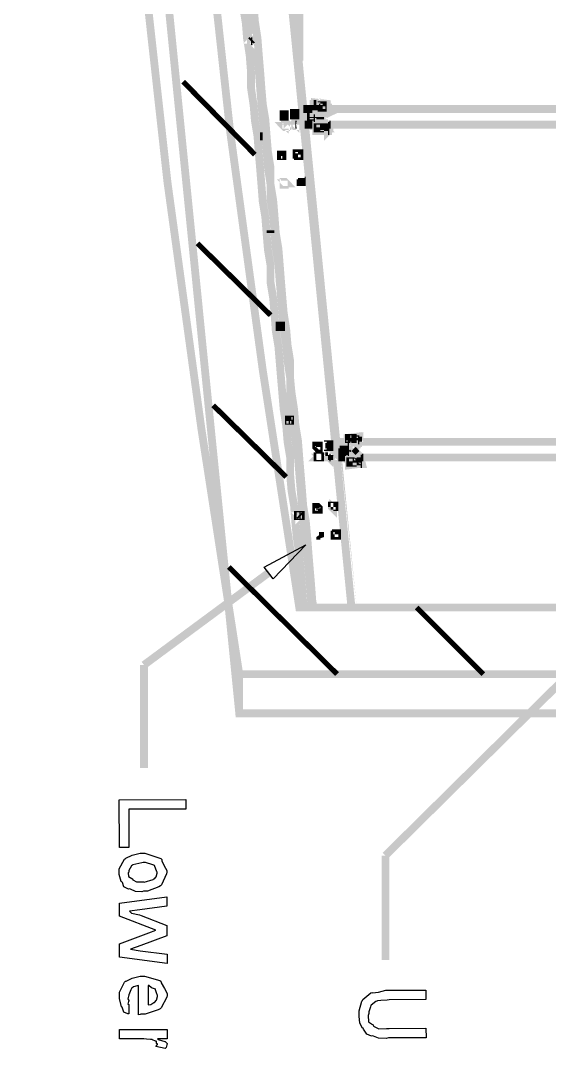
# Model space of a CAD drawing. Extents: x 0.1 to 11.6, y 0.3 to 16.2.
# Drawn here: x 7.911 to 8.586, y 9.124 to 10.436 of the extents above; entities that cross this region are included whole.
import ezdxf

# ---------------------------------------------------------------- set-up
doc = ezdxf.new("R2010")
doc.units = 0
doc.header["$MEASUREMENT"] = 0

msp = doc.modelspace()

# ---------------------------------------------------------------- linework, layer by layer
at = {"color": 0}
for points, const_width in [([(8.19, 14.6667), (8.14165, 14.3533), (8.09831, 14.0367), (8.06332, 13.7217), (8.035, 13.405), (8.01167, 13.0883), (7.99501, 12.77), (7.98503, 12.4517), (7.98167, 12.1334), (7.98503, 11.8167), (7.99501, 11.4983), (8.01167, 11.18), (8.035, 10.8633), (8.06332, 10.5467), (8.09831, 10.23), (8.14165, 9.91499), (8.19, 9.60167)], 0.01), ([(8.87668, 9.57167), (8.97499, 9.57167), (8.99501, 9.59169), (8.99501, 9.595), (8.99501, 9.59831), (8.99501, 9.60499), (8.99501, 9.61165), (8.99501, 9.62001), (8.99501, 9.62999), (8.99501, 9.64333), (8.99501, 9.68668), (8.26665, 9.68668), (8.22, 9.99001), (8.17833, 10.295), (8.14501, 10.6), (8.11664, 10.9067), (8.095, 11.2133), (8.07835, 11.52), (8.06999, 11.8267), (8.06668, 12.1334), (8.06999, 12.4417), (8.07835, 12.7483)], 0.01), ([(7.75499, 11.7383), (7.97168, 11.7383), (8.19, 9.55165), (8.79497, 9.55165)], 0.01), ([(8.33333, 9.68668), (8.21164, 10.915)], 0.01), ([(8.26665, 10.385), (8.26665, 10.4316), (8.26665, 10.48), (8.26665, 10.53), (8.26665, 10.5817), (8.26665, 10.6334), (8.26665, 10.6867), (8.26665, 10.74), (8.26665, 10.7917)], 0.01), ([(8.27333, 9.68668), (8.27165, 9.69336), (8.27001, 9.715), (8.26833, 9.73503), (8.26665, 9.75499), (8.26335, 9.77669), (8.26167, 9.79497), (8.25999, 9.81668), (8.25667, 9.83664), (8.25499, 9.85667), (8.25499, 9.87831), (8.25168, 9.89833), (8.25, 9.91835), (8.24669, 9.94), (8.24501, 9.96001), (8.24333, 9.97999), (8.24164, 10), (8.24001, 10.02), (8.23665, 10.04), (8.23503, 10.0617), (8.23335, 10.0817), (8.22999, 10.1017), (8.22999, 10.1233), (8.22667, 10.1433), (8.22499, 10.1634), (8.22331, 10.185), (8.22, 10.205), (8.21832, 10.2267), (8.21669, 10.2467), (8.215, 10.2667), (8.21332, 10.2884), (8.21001, 10.3083), (8.20833, 10.3283), (8.20503, 10.35), (8.20503, 10.37), (8.20335, 10.3917), (8.19997, 10.4134), (8.19835, 10.4333), (8.19499, 10.4533)], 0.01), ([(8.20503, 10.4533), (8.20833, 10.4333), (8.21001, 10.4134), (8.21332, 10.3917), (8.215, 10.3717), (8.21669, 10.35), (8.21832, 10.33), (8.22, 10.31), (8.22331, 10.2884), (8.22499, 10.2683), (8.22667, 10.2483), (8.22999, 10.2267), (8.22999, 10.2067), (8.23335, 10.1867), (8.23503, 10.165), (8.23665, 10.145), (8.24001, 10.125), (8.24164, 10.1033), (8.24333, 10.0833), (8.24501, 10.0633), (8.24669, 10.0417), (8.25, 10.0217), (8.25168, 10.0017), (8.25499, 9.97999), (8.25499, 9.96001), (8.25667, 9.94), (8.25999, 9.91835), (8.26167, 9.90001), (8.26497, 9.87831), (8.26665, 9.85835), (8.26833, 9.83832), (8.27001, 9.81668), (8.27165, 9.79665), (8.27333, 9.77669), (8.27669, 9.75499), (8.27832, 9.73665), (8.28, 9.71669), (8.28168, 9.69499), (8.28331, 9.68668)], 0.01), ([(8.20833, 10.455), (8.21001, 10.435), (8.21332, 10.4134), (8.215, 10.3917), (8.21669, 10.3717), (8.21832, 10.35), (8.22, 10.33), (8.22331, 10.31), (8.22499, 10.2884), (8.22667, 10.2683), (8.22999, 10.2483), (8.22999, 10.2267), (8.23335, 10.2067), (8.23503, 10.1867), (8.23665, 10.165), (8.24001, 10.145), (8.24164, 10.125), (8.24333, 10.1033), (8.24501, 10.0833), (8.24669, 10.0633), (8.25, 10.0417), (8.25168, 10.0217), (8.25499, 10.0017), (8.25499, 9.97999), (8.25667, 9.96164), (8.25999, 9.94), (8.26167, 9.91997), (8.26497, 9.90001), (8.26665, 9.87831), (8.26833, 9.85835), (8.27001, 9.83832), (8.27165, 9.81668), (8.27501, 9.79665), (8.27669, 9.77832), (8.27832, 9.75667), (8.28, 9.73665), (8.28168, 9.71669), (8.28331, 9.69499), (8.285, 9.68668)], 0.01), ([(8.20665, 10.41), (8.20503, 10.4117), (8.20503, 10.41)], 0.01), ([(8.20665, 10.4117), (8.20503, 10.41)], 0.01), ([(8.20503, 10.41), (8.20665, 10.41)], 0.01), ([(8.21001, 10.265), (8.11833, 10.3583)], 0.006667), ([(8.29833, 10.33), (8.285, 10.33), (8.285, 10.325), (8.29833, 10.325)], 0.01), ([(8.30165, 10.3233), (8.30165, 10.325), (8.30003, 10.325), (8.30003, 10.33), (8.285, 10.33)], 0.01), ([(8.285, 10.33), (8.28668, 10.33)], 0.01), ([(8.30501, 10.3233), (8.30333, 10.3233), (8.30333, 10.325), (8.30165, 10.325), (8.30165, 10.33), (8.28668, 10.3317), (8.28668, 10.33), (8.30003, 10.33), (8.30165, 10.33)], 0.01), ([(8.28668, 10.33), (8.28836, 10.33)], 0.01), ([(8.28836, 10.325), (8.28836, 10.3267), (8.28836, 10.3283), (8.28836, 10.3267), (8.28999, 10.3267)], 0.01), ([(8.29665, 10.325), (8.29497, 10.325), (8.29497, 10.3267), (8.29497, 10.3283)], 0.01), ([(8.29665, 10.3283), (8.29665, 10.3267)], 0.01), ([(8.24669, 10.315), (8.24669, 10.3167), (8.24832, 10.3167), (8.24832, 10.315)], 0.01), ([(8.29335, 10.3133), (8.29335, 10.31), (8.28168, 10.3083), (8.28, 10.3083), (8.27832, 10.3083), (8.27669, 10.3083), (8.27501, 10.3083), (8.27333, 10.3083), (8.27832, 10.31), (8.28, 10.31), (8.28168, 10.31), (8.28331, 10.31), (8.285, 10.31), (8.28668, 10.31), (8.28836, 10.3117), (8.28999, 10.3117), (8.28999, 10.3133), (8.29335, 10.3133), (8.28999, 10.3117)], 0.01), ([(8.25999, 10.3167), (8.25999, 10.3184), (8.26167, 10.3184), (8.26167, 10.3167)], 0.01), ([(8.28331, 10.3233), (8.27165, 10.3233)], 0.01), ([(8.27333, 10.31), (8.27832, 10.31), (8.28, 10.31), (8.28, 10.3117), (8.28168, 10.3117), (8.28331, 10.3117), (8.285, 10.3117), (8.28668, 10.3117), (8.28836, 10.3117), (8.28836, 10.3133), (8.28999, 10.3133), (8.28836, 10.3133), (8.28668, 10.3133), (8.285, 10.3133), (8.28331, 10.3133), (8.28168, 10.3133), (8.28, 10.3133), (8.27832, 10.3133), (8.27333, 10.3133)], 0.01), ([(8.28668, 10.3083), (8.285, 10.3083), (8.285, 10.31), (8.28331, 10.3083), (8.28168, 10.3083), (8.28, 10.3083), (8.27832, 10.3083), (8.28, 10.3083), (8.28168, 10.3083), (8.28331, 10.3083), (8.285, 10.3083), (8.28668, 10.3083), (8.28668, 10.31), (8.28836, 10.31)], 0.01), ([(8.27832, 10.3133), (8.28, 10.3133)], 0.01), ([(8.29833, 10.3233), (8.285, 10.3233), (8.28331, 10.3233), (8.28331, 10.3217), (8.28168, 10.3217), (8.28168, 10.32), (8.28168, 10.3184), (8.28, 10.3184), (8.28, 10.3167), (8.28, 10.315), (8.28, 10.3133)], 0.01), ([(8.285, 10.3233), (8.285, 10.325)], 0.01), ([(8.285, 10.3117), (8.285, 10.3133)], 0.01), ([(8.29335, 10.31), (8.29335, 10.3117), (8.29335, 10.3133)], 0.01), ([(8.30003, 10.325), (8.30165, 10.325)], 0.01), ([(8.30333, 10.3233), (8.30165, 10.3233), (8.30003, 10.3233), (8.73503, 10.3233), (8.73503, 10.3217)], 0.01), ([(8.24669, 10.3017), (8.24832, 10.3017), (8.24832, 10.3033), (8.25, 10.3017)], 0.01), ([(8.27333, 10.305), (8.27832, 10.3066), (8.28, 10.3066), (8.28168, 10.3066), (8.28331, 10.3066), (8.285, 10.3066), (8.28668, 10.3066), (8.28836, 10.3066), (8.28836, 10.3083), (8.28999, 10.3083), (8.28999, 10.31), (8.28836, 10.31), (8.28836, 10.3083), (8.28668, 10.3083), (8.285, 10.3083), (8.28331, 10.3083), (8.28168, 10.3083), (8.28, 10.3083), (8.28, 10.3066), (8.27832, 10.3066), (8.27333, 10.3066)], 0.01), ([(8.27333, 10.3033), (8.28331, 10.3033)], 0.01), ([(8.27832, 10.3117), (8.28, 10.3117)], 0.01), ([(8.27832, 10.31), (8.28, 10.31)], 0.01), ([(8.27832, 10.3083), (8.28, 10.3083)], 0.01), ([(8.27832, 10.3066), (8.28, 10.3066)], 0.01), ([(8.28168, 10.3083), (8.28168, 10.31)], 0.01), ([(8.30003, 10.3017), (8.28668, 10.3017), (8.285, 10.3017), (8.285, 10.3033), (8.28331, 10.3033), (8.28331, 10.305), (8.28168, 10.305), (8.28168, 10.3066)], 0.01), ([(8.285, 10.3117), (8.28668, 10.3117)], 0.01), ([(8.30165, 10.3), (8.28836, 10.3), (8.28836, 10.3017), (8.28668, 10.3017)], 0.01), ([(8.30165, 10.295), (8.28836, 10.295), (8.28836, 10.3)], 0.01), ([(8.30003, 10.3), (8.29833, 10.3), (8.30003, 10.2983), (8.29833, 10.2983), (8.29833, 10.3)], 0.01), ([(8.29167, 10.2983), (8.29167, 10.3), (8.29167, 10.2983), (8.29335, 10.2983)], 0.01), ([(8.30003, 10.3033), (8.73503, 10.3033), (8.73665, 10.3033), (8.73833, 10.3033), (8.74001, 10.3033), (8.74501, 10.3033)], 0.01), ([(8.30333, 10.3033), (8.30333, 10.3017), (8.30333, 10.295), (8.30501, 10.2967), (8.30501, 10.3017), (8.30501, 10.3033)], 0.01), ([(8.30333, 10.3017), (8.30501, 10.3017)], 0.01), ([(8.30501, 10.3033), (8.30664, 10.3033)], 0.01), ([(8.21832, 10.2884), (8.22, 10.2884)], 0.01), ([(8.21832, 10.2884), (8.22, 10.2884)], 0.01), ([(8.30333, 10.295), (8.30501, 10.295)], 0.01), ([(8.24333, 10.2633), (8.24333, 10.265), (8.24501, 10.265), (8.24501, 10.2633)], 0.01), ([(8.24333, 10.2633), (8.24501, 10.2633)], 0.01), ([(8.26335, 10.265), (8.26335, 10.2667), (8.26497, 10.2667), (8.26665, 10.2667), (8.26665, 10.265)], 0.01), ([(8.26497, 10.265), (8.26665, 10.265), (8.26665, 10.2667)], 0.01), ([(8.22999, 10.1667), (8.22999, 10.165), (8.22999, 10.1667), (8.22999, 10.1683), (8.22999, 10.1667), (8.22999, 10.1683)], 0.01), ([(8.22999, 10.06), (8.13667, 10.1517)], 0.006667), ([(8.24333, 10.045), (8.24333, 10.0467), (8.24164, 10.0467), (8.24164, 10.045)], 0.01), ([(8.24333, 10.0467), (8.24501, 10.0467)], 0.01), ([(8.24333, 10.045), (8.24501, 10.045)], 0.01), ([(8.96001, 9.94667), (8.37668, 9.37001)], 0.01), ([(8.25, 9.85335), (8.15668, 9.94499)], 0.006667), ([(8.25331, 9.92503), (8.25331, 9.92665), (8.25499, 9.92665), (8.25331, 9.92665)], 0.01), ([(8.25499, 9.92665), (8.25499, 9.92503)], 0.01), ([(8.25499, 9.92503), (8.25667, 9.92503)], 0.01), ([(8.345, 9.89833), (8.34332, 9.89833), (8.34169, 9.89833), (8.34169, 9.90001), (8.34169, 9.905), (8.32835, 9.90332)], 0.01), ([(8.34332, 9.905), (8.34169, 9.905), (8.33003, 9.90332), (8.34332, 9.905), (8.34332, 9.90001), (8.34332, 9.89833), (8.73503, 9.89833), (8.73503, 9.89665)], 0.01), ([(8.28836, 9.89165), (8.28999, 9.89333), (8.29167, 9.89333), (8.29167, 9.89165)], 0.01), ([(8.30165, 9.89333), (8.30333, 9.89333), (8.30333, 9.89501), (8.30501, 9.89501), (8.30501, 9.89333)], 0.01), ([(8.33165, 9.89665), (8.34169, 9.89833), (8.34169, 9.90001), (8.32835, 9.89833), (8.315, 9.89833)], 0.01), ([(8.33003, 9.88499), (8.32835, 9.88499), (8.32667, 9.88499), (8.32497, 9.88336), (8.32335, 9.88336), (8.32167, 9.88336), (8.31999, 9.88336), (8.31668, 9.88336), (8.31836, 9.88336), (8.31999, 9.88336), (8.32167, 9.88336), (8.32335, 9.88336), (8.32497, 9.88499), (8.33501, 9.88499), (8.33333, 9.88835), (8.33501, 9.88835), (8.33165, 9.88835), (8.33165, 9.88667), (8.33333, 9.88835)], 0.01), ([(8.34169, 9.905), (8.32835, 9.90332), (8.32835, 9.89833)], 0.01), ([(8.32835, 9.90332), (8.33003, 9.90332)], 0.01), ([(8.32835, 9.89833), (8.33003, 9.89833)], 0.01), ([(8.33003, 9.90169), (8.33003, 9.90332), (8.33003, 9.90169), (8.33165, 9.90169)], 0.01), ([(8.33003, 9.90332), (8.33165, 9.90332)], 0.01), ([(8.33003, 9.90332), (8.33165, 9.90332)], 0.01), ([(8.34169, 9.89833), (8.34169, 9.89665), (8.34, 9.89665), (8.34, 9.89501), (8.33832, 9.89501), (8.33832, 9.89333), (8.33664, 9.89165), (8.33664, 9.88997), (8.33664, 9.88835), (8.33664, 9.88667), (8.33664, 9.88499), (8.33664, 9.88336), (8.33832, 9.88167), (8.33832, 9.87999), (8.34, 9.87999), (8.34, 9.87831), (8.34169, 9.87831), (8.34332, 9.87831), (8.34332, 9.87668), (8.34332, 9.87001), (8.345, 9.87001), (8.345, 9.87668), (8.34332, 9.87668), (8.34332, 9.87831), (8.34169, 9.87831), (8.34169, 9.87999), (8.34, 9.87999), (8.34, 9.88167), (8.33832, 9.88167), (8.33832, 9.88336), (8.33832, 9.88499), (8.33832, 9.88667), (8.33832, 9.88835), (8.33832, 9.88997), (8.33832, 9.89165)], 0.01), ([(8.34, 9.90332), (8.33832, 9.90332), (8.33832, 9.90169), (8.34, 9.90169), (8.33832, 9.90169), (8.33832, 9.90332)], 0.01), ([(8.34169, 9.89833), (8.34169, 9.90001), (8.34169, 9.905), (8.34169, 9.90001)], 0.01), ([(8.34169, 9.90001), (8.34332, 9.90001)], 0.01), ([(8.30333, 9.87999), (8.30501, 9.87999), (8.30501, 9.88167), (8.30501, 9.87999)], 0.01), ([(8.31668, 9.88499), (8.31999, 9.88499)], 0.01), ([(8.31999, 9.88167), (8.31668, 9.88167)], 0.01), ([(8.31999, 9.88835), (8.32167, 9.88835)], 0.01), ([(8.31999, 9.88667), (8.31999, 9.88499), (8.32167, 9.88499), (8.32335, 9.88499), (8.32497, 9.88499), (8.32497, 9.88667), (8.32667, 9.88667), (8.32835, 9.88667), (8.33003, 9.88667), (8.33165, 9.88667)], 0.01), ([(8.31999, 9.88667), (8.32167, 9.88667)], 0.01), ([(8.31999, 9.88336), (8.31999, 9.88167), (8.32167, 9.88167), (8.32335, 9.88167), (8.32497, 9.88167), (8.32497, 9.88336), (8.32667, 9.88336), (8.32835, 9.88336), (8.33003, 9.88336), (8.33165, 9.88336), (8.33165, 9.88499), (8.33003, 9.88499), (8.32835, 9.88499), (8.32667, 9.88499), (8.32667, 9.88336), (8.32497, 9.88336), (8.32335, 9.88336), (8.32167, 9.88336), (8.31999, 9.88336), (8.32167, 9.88336), (8.32335, 9.88336), (8.32497, 9.88336), (8.32497, 9.88499), (8.32667, 9.88499)], 0.01), ([(8.31999, 9.88336), (8.32167, 9.88336)], 0.01), ([(8.32335, 9.88835), (8.32335, 9.88997), (8.32335, 9.89165)], 0.01), ([(8.34169, 9.87831), (8.33003, 9.87668), (8.32835, 9.87668), (8.32835, 9.87831), (8.32667, 9.87831), (8.32497, 9.87831), (8.32497, 9.87999), (8.32335, 9.88167)], 0.01), ([(8.32497, 9.88499), (8.32667, 9.88499)], 0.01), ([(8.32835, 9.88835), (8.33003, 9.88835)], 0.01), ([(8.32835, 9.88499), (8.33003, 9.88499)], 0.01), ([(8.33501, 9.88499), (8.33664, 9.88667), (8.33501, 9.88835)], 0.01), ([(8.30501, 9.87831), (8.30664, 9.87831)], 0.01), ([(8.31668, 9.87831), (8.32497, 9.87831)], 0.01), ([(8.34332, 9.87668), (8.33003, 9.875), (8.33003, 9.87668)], 0.01), ([(8.34332, 9.87001), (8.33003, 9.86833), (8.33003, 9.875)], 0.01), ([(8.33333, 9.87169), (8.33333, 9.87332), (8.33333, 9.87169), (8.33501, 9.87169)], 0.01), ([(8.34169, 9.87831), (8.73503, 9.87831), (8.73665, 9.87831), (8.73833, 9.87831), (8.74001, 9.87831), (8.74501, 9.87831)], 0.01), ([(8.34169, 9.87831), (8.34668, 9.87831), (8.345, 9.87831), (8.345, 9.87668), (8.345, 9.87001), (8.34668, 9.87001), (8.345, 9.87668), (8.34668, 9.87831), (8.34831, 9.87831)], 0.01), ([(8.34169, 9.87169), (8.34169, 9.87332)], 0.01), ([(8.34169, 9.87332), (8.34169, 9.87169)], 0.01), ([(8.345, 9.87668), (8.34668, 9.87668)], 0.01), ([(8.345, 9.87001), (8.34668, 9.87001)], 0.01), ([(8.34668, 9.87831), (8.34831, 9.87831)], 0.01), ([(8.28836, 9.81332), (8.28836, 9.815), (8.28999, 9.815), (8.29167, 9.81332)], 0.01), ([(8.31, 9.815), (8.31168, 9.815), (8.31168, 9.81668), (8.31, 9.81668), (8.30832, 9.81668), (8.30832, 9.815)], 0.01), ([(8.26665, 9.80333), (8.26833, 9.80333), (8.26665, 9.80501), (8.26497, 9.80501), (8.26497, 9.80333), (8.26665, 9.80333), (8.26665, 9.80501), (8.26497, 9.80333)], 0.01), ([(8.26665, 9.80501), (8.26833, 9.80501)], 0.01), ([(8.26665, 9.80501), (8.26833, 9.80333)], 0.01), ([(8.26665, 9.80333), (8.26833, 9.80333)], 0.01), ([(8.28836, 9.81168), (8.28999, 9.81168)], 0.01), ([(8.29167, 9.77832), (8.29335, 9.77832)], 0.01), ([(8.31168, 9.78), (8.31332, 9.78), (8.31332, 9.78168), (8.315, 9.78168), (8.315, 9.78)], 0.01), ([(8.315, 9.60167), (8.17665, 9.73833)], 0.006667), ([(8.22835, 9.73167), (8.06836, 9.61333)], 0.01), ([(8.50168, 9.60167), (8.41667, 9.68668)], 0.006667), ([(8.06836, 9.61333), (8.06836, 9.48167)], 0.01), ([(8.19, 9.55165), (8.19, 9.55333), (8.19, 9.55664), (8.19, 9.56168), (8.19, 9.56836), (8.19, 9.57835), (8.19, 9.58832), (8.19, 9.60167), (8.79497, 9.60167), (8.79497, 9.43164)], 0.01), ([(8.37668, 9.37001), (8.37668, 9.23665)], 0.01)]:
    msp.add_lwpolyline(points, dxfattribs=dict(at, const_width=const_width))
at = {"color": 0, "const_width": 0.01}
for points in [[(8.33501, 9.68668), (8.21332, 10.915), (8.33501, 9.68668)], [(8.20503, 10.41), (8.20665, 10.4117), (8.20503, 10.4117), (8.20503, 10.41)], [(8.28836, 10.3283), (8.28836, 10.3267), (8.28999, 10.3267), (8.28836, 10.325), (8.28836, 10.3267), (8.28668, 10.3267), (8.28668, 10.3283), (8.28836, 10.3283)], [(8.29833, 10.33), (8.29833, 10.325), (8.29833, 10.3233), (8.29665, 10.3217), (8.29497, 10.32), (8.29497, 10.3184), (8.29335, 10.3167), (8.29335, 10.315), (8.29335, 10.3133), (8.29335, 10.3117), (8.29335, 10.31), (8.29497, 10.3083), (8.29497, 10.3066), (8.29497, 10.305), (8.29665, 10.305), (8.29665, 10.3033), (8.29833, 10.3033), (8.30003, 10.3017), (8.30165, 10.3017), (8.30165, 10.3), (8.30165, 10.295), (8.30333, 10.295), (8.30333, 10.3017), (8.30165, 10.3017), (8.30165, 10.3033), (8.30003, 10.3033), (8.29833, 10.3033), (8.29833, 10.305), (8.29665, 10.305), (8.29665, 10.3066), (8.29497, 10.3083), (8.29497, 10.31), (8.29497, 10.3117), (8.29497, 10.3133), (8.29497, 10.315), (8.29497, 10.3167), (8.29497, 10.3184), (8.29665, 10.3184), (8.29665, 10.32), (8.29833, 10.3217), (8.30003, 10.3217), (8.30003, 10.3233), (8.30003, 10.325), (8.30003, 10.33), (8.29833, 10.33)], [(8.29497, 10.3283), (8.29665, 10.3283), (8.29665, 10.3267), (8.29665, 10.325), (8.29497, 10.325), (8.29497, 10.3267), (8.29497, 10.3283)], [(8.24669, 10.3133), (8.24669, 10.315), (8.24669, 10.3167), (8.24832, 10.3167), (8.24832, 10.315), (8.24832, 10.3133), (8.24669, 10.3133)], [(8.26167, 10.315), (8.25999, 10.315), (8.25999, 10.3167), (8.25999, 10.3184), (8.26167, 10.3184), (8.26167, 10.3167), (8.26167, 10.315)], [(8.26335, 10.3017), (8.26167, 10.3017), (8.26167, 10.3033), (8.26167, 10.305), (8.26335, 10.3033), (8.26335, 10.3017)], [(8.27832, 10.3117), (8.27669, 10.3117), (8.27832, 10.31), (8.27832, 10.3117)], [(8.27832, 10.3133), (8.27669, 10.3133), (8.27832, 10.3133)], [(8.27832, 10.3117), (8.28, 10.3117), (8.28168, 10.3117), (8.28331, 10.3117), (8.285, 10.3117), (8.28668, 10.3117), (8.28668, 10.3133), (8.28836, 10.3133), (8.28668, 10.3133), (8.285, 10.3133), (8.28331, 10.3133), (8.28168, 10.3133), (8.28, 10.3133), (8.27832, 10.3133), (8.28, 10.3133), (8.28168, 10.3133), (8.28331, 10.3133), (8.285, 10.3133), (8.28331, 10.3117), (8.28168, 10.3117), (8.28, 10.3117), (8.27832, 10.3117)], [(8.24832, 10.3), (8.24669, 10.3017), (8.24832, 10.3017), (8.24832, 10.3033), (8.25, 10.3033), (8.25, 10.3017), (8.25, 10.3), (8.24832, 10.3)], [(8.26335, 10.3033), (8.26167, 10.3033), (8.26335, 10.3033)], [(8.27832, 10.3117), (8.28, 10.3117), (8.27832, 10.3117), (8.27669, 10.3117), (8.27832, 10.3117)], [(8.27832, 10.3083), (8.27669, 10.3083), (8.27832, 10.3083)], [(8.29167, 10.3), (8.29335, 10.3), (8.29335, 10.2983), (8.29167, 10.2983), (8.28999, 10.2983), (8.28999, 10.3), (8.29167, 10.3)], [(8.29833, 10.3), (8.30003, 10.3), (8.30003, 10.2983), (8.29833, 10.2983), (8.29833, 10.2967), (8.29833, 10.2983), (8.29833, 10.3)], [(8.21832, 10.2884), (8.21669, 10.2884), (8.21832, 10.2884)], [(8.21669, 10.2884), (8.21832, 10.2884), (8.21669, 10.2884)], [(8.24333, 10.2633), (8.24333, 10.265), (8.24501, 10.265), (8.24501, 10.2633), (8.24333, 10.2633)], [(8.26497, 10.2633), (8.26497, 10.265), (8.26335, 10.265), (8.26335, 10.2667), (8.26497, 10.2667), (8.26665, 10.2667), (8.26665, 10.265), (8.26665, 10.2633), (8.26497, 10.2633)], [(8.24832, 10.2267), (8.24669, 10.2267), (8.24669, 10.2283), (8.24669, 10.23), (8.24832, 10.23), (8.25, 10.2283), (8.24832, 10.2283), (8.24832, 10.2267)], [(8.26833, 10.23), (8.26833, 10.2317), (8.26833, 10.2333), (8.26833, 10.2317), (8.27001, 10.2317), (8.27001, 10.23), (8.26833, 10.23)], [(8.22999, 10.165), (8.22999, 10.1667), (8.22999, 10.1683), (8.22999, 10.1667), (8.22999, 10.165)], [(8.24333, 10.045), (8.24333, 10.0467), (8.24164, 10.0467), (8.24164, 10.045), (8.24333, 10.045)], [(8.24333, 10.045), (8.24333, 10.0467), (8.24164, 10.0467), (8.24164, 10.045), (8.24333, 10.045)], [(8.25499, 9.92503), (8.25499, 9.92665), (8.25331, 9.92665), (8.25331, 9.92503), (8.25499, 9.92503)], [(8.25499, 9.92503), (8.25499, 9.92665), (8.25331, 9.92665), (8.25331, 9.92503), (8.25499, 9.92503)], [(8.28999, 9.88997), (8.28836, 9.89165), (8.28836, 9.89333), (8.28999, 9.89333), (8.29167, 9.89333), (8.29167, 9.89165), (8.29167, 9.88997), (8.28999, 9.88997)], [(8.30333, 9.89165), (8.30333, 9.89333), (8.30165, 9.89333), (8.30333, 9.89333), (8.30333, 9.89501), (8.30501, 9.89501), (8.30501, 9.89333), (8.30501, 9.89165), (8.30333, 9.89165)], [(8.33832, 9.90332), (8.34, 9.90332), (8.34, 9.90169), (8.33832, 9.90169), (8.33664, 9.90332), (8.33832, 9.90332)], [(8.33003, 9.90332), (8.33165, 9.90332), (8.33165, 9.90169), (8.33003, 9.90169), (8.33003, 9.90001), (8.33003, 9.90169), (8.33003, 9.90332)], [(8.29335, 9.87831), (8.29167, 9.87999), (8.28999, 9.87831), (8.29335, 9.87831)], [(8.29167, 9.87831), (8.28999, 9.87831), (8.28999, 9.87999), (8.29167, 9.87999), (8.29335, 9.87999), (8.29335, 9.87831), (8.29167, 9.87831)], [(8.30501, 9.87831), (8.30333, 9.87999), (8.30501, 9.87999), (8.30501, 9.88167), (8.30501, 9.87999), (8.30501, 9.87831)], [(8.31999, 9.88667), (8.32167, 9.88667), (8.32335, 9.88667), (8.32497, 9.88667), (8.32667, 9.88667), (8.32667, 9.88835), (8.32835, 9.88835), (8.33003, 9.88835), (8.33165, 9.88835), (8.33003, 9.88835), (8.32835, 9.88835), (8.32667, 9.88835), (8.32497, 9.88835), (8.32335, 9.88835), (8.32167, 9.88835), (8.31999, 9.88835), (8.31668, 9.88667), (8.31999, 9.88667)], [(8.31999, 9.88835), (8.31836, 9.88835), (8.31999, 9.88835)], [(8.31999, 9.88667), (8.32167, 9.88667), (8.31999, 9.88667), (8.31836, 9.88667), (8.31999, 9.88667)], [(8.31999, 9.88667), (8.31836, 9.88667), (8.31999, 9.88667)], [(8.31999, 9.88336), (8.31836, 9.88336), (8.31999, 9.88336)], [(8.31999, 9.88667), (8.32167, 9.88667), (8.32335, 9.88667), (8.32497, 9.88667), (8.32667, 9.88835), (8.32835, 9.88835), (8.33003, 9.88835), (8.32835, 9.88835), (8.32667, 9.88835), (8.32497, 9.88835), (8.32335, 9.88835), (8.32167, 9.88835), (8.31999, 9.88835), (8.32167, 9.88835), (8.32335, 9.88835), (8.32497, 9.88835), (8.32667, 9.88835), (8.32835, 9.88835), (8.32667, 9.88835), (8.32497, 9.88835), (8.32497, 9.88667), (8.32335, 9.88667), (8.32167, 9.88667), (8.31999, 9.88667)], [(8.33333, 9.87332), (8.33501, 9.87332), (8.33501, 9.87169), (8.33333, 9.87169), (8.33165, 9.87169), (8.33165, 9.87332), (8.33333, 9.87332)], [(8.34169, 9.875), (8.34169, 9.87332), (8.34169, 9.87169), (8.34169, 9.87332), (8.34, 9.87332), (8.34169, 9.87332), (8.34169, 9.875)], [(8.28999, 9.81168), (8.28836, 9.81168), (8.28836, 9.81332), (8.28836, 9.815), (8.28999, 9.815), (8.29167, 9.81332), (8.29167, 9.81168), (8.28999, 9.81168)], [(8.31, 9.81332), (8.30832, 9.815), (8.30832, 9.81668), (8.31, 9.81668), (8.31168, 9.81668), (8.31168, 9.815), (8.31, 9.815), (8.31, 9.81332)], [(8.26665, 9.80333), (8.26833, 9.80333), (8.26833, 9.80501), (8.26665, 9.80501), (8.26497, 9.80501), (8.26497, 9.80333), (8.26665, 9.80333)], [(8.29335, 9.77669), (8.29335, 9.77832), (8.29167, 9.77832), (8.29335, 9.77832), (8.29335, 9.77669)], [(8.31332, 9.77832), (8.31168, 9.77832), (8.31168, 9.78), (8.31332, 9.78), (8.31332, 9.78168), (8.315, 9.78168), (8.315, 9.78), (8.315, 9.77832), (8.31332, 9.77832)]]:
    msp.add_lwpolyline(points, close=True, dxfattribs=at)
at = {"color": 0}
for points in [[(8.22168, 9.73833), (8.27501, 9.76665), (8.23335, 9.72331), (8.22168, 9.73833)], [(8.03668, 9.44119), (8.12175, 9.4414), (8.12175, 9.42925), (8.04883, 9.42904), (8.04904, 9.38043), (8.03689, 9.38043), (8.03668, 9.44119)], [(8.06717, 9.37304), (8.06961, 9.37294), (8.08974, 9.36638), (8.09104, 9.36501), (8.09104, 9.36333), (8.09429, 9.35678), (8.09754, 9.35075), (8.09754, 9.34874), (8.09711, 9.34657), (8.09082, 9.33251), (8.08951, 9.33138), (8.08729, 9.33008), (8.07265, 9.32443), (8.06782, 9.32443), (8.06571, 9.32374), (8.05746, 9.32417), (8.05132, 9.32699), (8.05024, 9.32747), (8.04856, 9.32715), (8.04275, 9.32981), (8.04081, 9.33539), (8.04025, 9.33637), (8.03939, 9.33675), (8.03678, 9.34576), (8.03678, 9.34874), (8.03679, 9.35314), (8.04329, 9.36524), (8.0446, 9.36632), (8.04525, 9.36669), (8.05311, 9.37028), (8.06364, 9.37304), (8.06717, 9.37304)], [(8.06717, 9.36089), (8.06543, 9.36063), (8.05425, 9.35818), (8.0535, 9.35764), (8.05246, 9.35704), (8.04893, 9.35086), (8.04893, 9.34874), (8.04824, 9.34788), (8.0485, 9.34338), (8.05274, 9.34065), (8.0535, 9.34006), (8.05393, 9.33882), (8.05892, 9.33621), (8.06543, 9.33658), (8.0676, 9.33658), (8.06879, 9.33604), (8.08008, 9.33951), (8.08083, 9.34006), (8.08117, 9.3399), (8.08393, 9.34272), (8.08539, 9.34728), (8.08539, 9.34874), (8.08481, 9.34924), (8.0816, 9.3571), (8.08083, 9.35764), (8.07986, 9.35818), (8.07032, 9.36089), (8.06717, 9.36089)], [(8.03689, 9.30903), (8.09765, 9.31706), (8.09765, 9.30512), (8.06293, 9.30057), (8.04969, 9.29904), (8.04969, 9.29904), (8.0524, 9.29633), (8.0625, 9.29432), (8.06489, 9.2934), (8.09765, 9.28082), (8.09765, 9.26736), (8.06446, 9.25521), (8.051, 9.25022), (8.06337, 9.24849), (8.09788, 9.24414), (8.09788, 9.23199), (8.03711, 9.24001), (8.03689, 9.25738), (8.07465, 9.27126), (8.08356, 9.27453), (8.03689, 9.29275), (8.03689, 9.30903)], [(8.04921, 9.17964), (8.04921, 9.16792), (8.04775, 9.16764), (8.04264, 9.16997), (8.04085, 9.17518), (8.04031, 9.17617), (8.0395, 9.17686), (8.03706, 9.18761), (8.03706, 9.19114), (8.03706, 9.19569), (8.04357, 9.20828), (8.04488, 9.20936), (8.04551, 9.20975), (8.05333, 9.21332), (8.06342, 9.2161), (8.06679, 9.2161), (8.06912, 9.21599), (8.08843, 9.2105), (8.08979, 9.20936), (8.09017, 9.20747), (8.0944, 9.20031), (8.09782, 9.19362), (8.09782, 9.19135), (8.09739, 9.18924), (8.09039, 9.17535), (8.08892, 9.17421), (8.08658, 9.17296), (8.06976, 9.16749), (8.06418, 9.16749), (8.06353, 9.16715), (8.06136, 9.16644), (8.06136, 9.16749), (8.06136, 9.16749), (8.06136, 9.20394), (8.05968, 9.20367), (8.05485, 9.20236), (8.05279, 9.20063), (8.05225, 9.20003), (8.05171, 9.19857), (8.04975, 9.19428), (8.04921, 9.19194), (8.04921, 9.19114), (8.04844, 9.19037), (8.04764, 9.18679), (8.04921, 9.18485), (8.04921, 9.18419), (8.04861, 9.18338), (8.04764, 9.18024), (8.04921, 9.17979), (8.04921, 9.17964)], [(8.07351, 9.20394), (8.07351, 9.17964), (8.07357, 9.17947), (8.07699, 9.17985), (8.08106, 9.18212), (8.08154, 9.18246), (8.08176, 9.18235), (8.08425, 9.18528), (8.08567, 9.19), (8.08567, 9.19157), (8.08507, 9.19206), (8.08274, 9.19971), (8.08219, 9.20025), (8.0816, 9.19987), (8.0779, 9.20113), (8.07439, 9.20389), (8.07351, 9.20394)], [(8.42839, 9.14947), (8.4286, 9.13732), (8.38043, 9.1371), (8.3775, 9.13624), (8.36778, 9.13656), (8.36143, 9.13949), (8.36025, 9.13992), (8.35894, 9.13937), (8.35308, 9.14199), (8.34885, 9.14833), (8.3481, 9.14947), (8.3469, 9.14985), (8.34392, 9.15619), (8.34332, 9.1645), (8.34332, 9.16726), (8.34332, 9.17171), (8.34674, 9.18392), (8.34744, 9.18506), (8.34776, 9.18599), (8.35786, 9.19456), (8.35915, 9.19504), (8.36025, 9.19444), (8.36794, 9.19558), (8.37711, 9.19786), (8.38021, 9.19786), (8.42839, 9.19808), (8.42839, 9.18593), (8.38151, 9.18571), (8.37885, 9.18544), (8.37093, 9.1849), (8.36669, 9.18431), (8.36589, 9.18397), (8.36431, 9.18354), (8.35851, 9.17899), (8.35807, 9.17833), (8.35753, 9.17682), (8.35547, 9.17031), (8.35547, 9.16814), (8.3546, 9.16585), (8.35525, 9.15772), (8.35997, 9.15435), (8.36089, 9.1536), (8.36137, 9.15196), (8.36828, 9.14876), (8.37819, 9.14925), (8.38151, 9.14925), (8.42839, 9.14947)], [(8.03717, 9.14794), (8.09793, 9.14794), (8.09793, 9.13579), (8.08578, 9.13579), (8.08643, 9.13519), (8.09511, 9.1326), (8.09554, 9.13232), (8.09571, 9.13211), (8.09793, 9.12983), (8.09793, 9.12907), (8.0976, 9.1281), (8.09662, 9.125), (8.09565, 9.12397), (8.09532, 9.12364), (8.08339, 9.12603), (8.08339, 9.12603), (8.08578, 9.12879), (8.08578, 9.12972), (8.08561, 9.12961), (8.08436, 9.12994), (8.08415, 9.13254), (8.08382, 9.13276), (8.08307, 9.13297), (8.07915, 9.13482), (8.07861, 9.13493), (8.07682, 9.13488), (8.0714, 9.13531), (8.06814, 9.13579), (8.06711, 9.13579), (8.03717, 9.13579), (8.03717, 9.14794)]]:
    msp.add_lwpolyline(points, close=True, dxfattribs=at)

doc.saveas('drawing.dxf')
